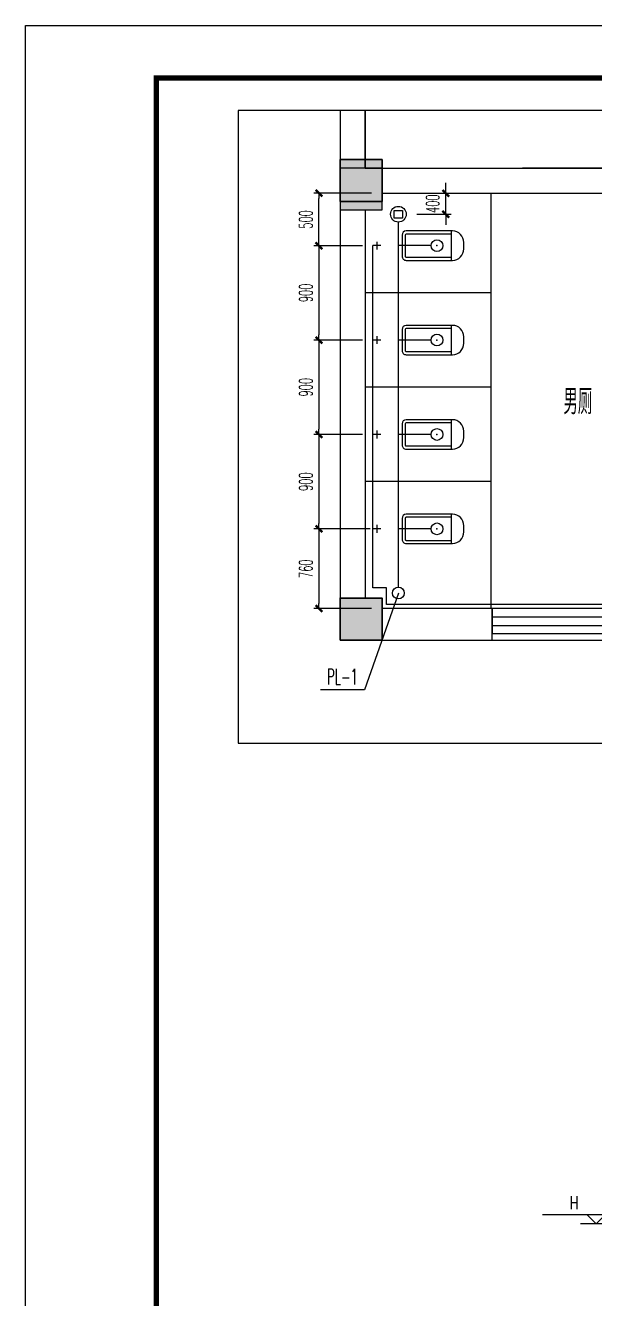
# Model space of a CAD drawing. Header units: inches. Extents: x -1293886 to -986005, y -15154 to 203628.
# Drawn here: x -1189750 to -1178887, y 82162 to 106437 of the extents above; entities that cross this region are included whole.
import ezdxf
from ezdxf.enums import TextEntityAlignment as Align

# ---------------------------------------------------------------- set-up
doc = ezdxf.new("R2010")
doc.units = ezdxf.units.IN
doc.header["$LTSCALE"] = 100
doc.header["$MEASUREMENT"] = 0
doc.linetypes.add('CONTINOUS', pattern=[0])
doc.layers.get('0').update_dxf_attribs({"color": 252})
doc.layers.add('COLU', color=2, linetype='Continuous', lineweight=30)
doc.layers.add('COLU-HATCH', color=7, linetype='Continuous', lineweight=25, true_color=0x5b5b5b)
doc.layers.add('nb-plugin', color=7, linetype='Continuous', true_color=0xffffff)
for name, color, linetype in [('PUB_HATCH', 8, 'Continuous'), ('TK', 142, 'Continuous'), ('W_DIM', 4, 'Continuous'), ('W_DIM_EV', 4, 'Continuous'), ('WCSB', 7, 'Continuous'), ('WP_G', 3, 'Continuous'), ('WP_G_PJ', 7, 'Continuous'), ('WP_P', 2, 'Continuous'), ('WP_P_LGBH', 4, 'Continuous'), ('WP_P_PJ', 7, 'Continuous'), ('WZ', 6, 'Continuous')]:
    doc.layers.add(name, color=color, linetype=linetype)
doc.styles.add('DXF', font='bzxw.shx', dxfattribs={"width": 0.7, "bigfont": 'bzhz.shx'})
doc.styles.add('HZ', font='SIMPLEX.SHX', dxfattribs={"width": 0.55, "bigfont": 'HZTXT.SHX'})
doc.styles.add('HZ2', font='ROMAND.SHX', dxfattribs={"width": 0.7, "bigfont": 'HZTXT.SHX'})
doc.styles.get("Standard").update_dxf_attribs({"font": 'txt.shx', "bigfont": 'bzhz.shx'})
doc.dimstyles.new('ISO-25$0', dxfattribs={"dimtxt": 150, "dimasz": 30, "dimexe": 0, "dimexo": 0, "dimgap": 50, "dimtad": 1, "dimdec": 0, "dimtxsty": 'Standard', "dimblk": 'ARCHTICK', "dimcen": 2.5, "dimdle": 20, "dimadec": 0, "dimazin": 0, "dimtfac": 1, "dimtdec": 0, "dimtmove": 0, "dimatfit": 3, "dimldrblk": 'ARCHTICK', "dimfxl": 0, "dimlwe": 25, "dimarcsym": 0})
doc.dimstyles.get("Standard").update_dxf_attribs({"dimtxt": 0.18, "dimasz": 0.18, "dimexe": 0.18, "dimexo": 0.0625, "dimgap": 0.09, "dimtad": 0, "dimtih": 1, "dimtoh": 1, "dimdec": 4, "dimzin": 0, "dimdsep": 46, "dimtxsty": 'Standard', "dimcen": 0.09, "dimadec": 0, "dimazin": 0, "dimtfac": 1, "dimtdec": 4, "dimtofl": 0, "dimtmove": 0, "dimatfit": 3, "dimfxl": 0, "dimtolj": 1, "dimtzin": 0, "dimarcsym": 0})

# ---------------------------------------------------------------- blocks, each defined once
blk = doc.blocks.new('$WC_9')
for p, q in [((30, 890), (-30, 890)), ((-140, 780), (-140, 340)), ((-140, 770), (140, 770)), ((-110, 770), (-110, 340)), ((110, 340), (110, 770)), ((140, 340), (140, 780)), ((-100, 330), (100, 330)), ((-100, 300), (100, 300))]:
    blk.add_line(p, q)
for centre, radius, start, end in [((-30, 780), 110, 90, 180), ((30, 780), 110, 0, 90), ((-100, 340), 40, 180, 270), ((-100, 340), 10, 180, 270), ((100, 340), 10, 270, 0), ((100, 340), 40, 270, 0)]:
    blk.add_arc(centre, radius, start, end)
at = {"style": 'HZ', "width": 0.7, "flags": 1}
for tag in ['UNIT', 'WHAT', 'SPEC']:
    blk.add_attdef(tag, (0, 0), '', height=0.001, dxfattribs=at)
blk = doc.blocks.new('_FZH')
blk.add_lwpolyline([(-0.5, -0.5), (0.5, -0.5), (0.5, 0.5), (-0.5, 0.5)], close=True)
at = {"layer": 'PUB_HATCH'}
blk.add_solid([(-0.5, -0.5), (0.5, -0.5), (-0.5, 0.5), (0.5, 0.5)], dxfattribs=at)
blk = doc.blocks.new('$TCHSYS$WIN2D')
for p, q in [((-0.5, 0.5), (0.5, 0.5)), ((-0.5, 0.5), (-0.5, -0.5)), ((0.5, 0.5), (0.5, -0.5)), ((0.5, 0.167), (-0.5, 0.167)), ((0.5, -0.167), (-0.5, -0.167)), ((-0.5, -0.5), (0.5, -0.5))]:
    blk.add_line(p, q)
blk = doc.blocks.new('$LIGUAN')
at = {"color": 0, "linetype": 'Continuous'}
blk.add_circle((0, 0), 0.5, dxfattribs=at)
at = {"color": 0, "flags": 1}
for tag in ['THICK', 'BG_D', 'BG_T']:
    blk.add_attdef(tag, (0, 0), '', height=0.0001, dxfattribs=at)
blk = doc.blocks.new('$PS010_0')
blk.add_point((0, 0))
blk = doc.blocks.new('$PS003_0')
blk.add_lwpolyline([(-0.274, 0.241), (0.272, 0.241), (0.272, -0.262), (-0.274, -0.262)], close=True)
blk.add_circle((0, 0), 0.5)
at = {"style": 'HZ', "width": 0.7, "flags": 1}
for tag, p in [('UNIT', (0, 0)), ('SPEC', (0, -0.002)), ('WHAT', (0, -0.003))]:
    blk.add_attdef(tag, p, '', height=0.001, dxfattribs=at)
blk = doc.blocks.new('$dimbk')
blk.add_line((0, 0), (-1, 0))
at = {"const_width": 0.45}
blk.add_lwpolyline([(-0.64, -0.64), (0.64, 0.64)], dxfattribs=at)
blk = doc.blocks.new('*D446')
at = {"layer": 'Defpoints', "color": 0}
for p in [(-1182481, 103238), (-1181726, 103238), (-1182481, 102838)]:
    blk.add_point(p, dxfattribs=at)
at = {"layer": 'W_DIM', "lineweight": -2}
for p, q in [((-1181726, 103338), (-1181726, 103438)), ((-1182281, 103238), (-1181626, 103238)), ((-1181726, 102838), (-1181726, 103238)), ((-1182281, 102838), (-1181626, 102838)), ((-1181726, 102738), (-1181726, 102638))]:
    blk.add_line(p, q, dxfattribs=at)
at = {"layer": 'W_DIM', "lineweight": -2, "xscale": 100, "yscale": 100, "zscale": 100}
for p, rotation in [((-1181726, 103238), 270), ((-1181726, 102838), 90)]:
    blk.add_blockref('$dimbk', p, dxfattribs=dict(at, rotation=rotation))
at = {"layer": 'W_DIM', "color": 0, "insert": (-1181977, 103038), "char_height": 251, "attachment_point": 5, "rotation": 90, "style": 'HZ'}
blk.add_mtext('\\A1;400', dxfattribs=at)
blk = doc.blocks.new('$GS015_0')
for p, q in [((-1, 0), (0, 0)), ((-0.5, -0.5), (-0.5, 0.5))]:
    blk.add_line(p, q)
at = {"style": 'HZ', "width": 0.7, "flags": 1}
for tag in ['UNIT', 'SPEC', 'WHAT']:
    blk.add_attdef(tag, (0, 0), '', height=0.001, dxfattribs=at)
blk = doc.blocks.new('*D447')
at = {"layer": 'Defpoints', "color": 0}
for p in [(-1184147, 103238), (-1182944, 103238), (-1183117, 102238)]:
    blk.add_point(p, dxfattribs=at)
at = {"layer": 'W_DIM', "lineweight": -2}
for p, q in [((-1183144, 103238), (-1184247, 103238)), ((-1184147, 102338), (-1184147, 103138)), ((-1183317, 102238), (-1184247, 102238))]:
    blk.add_line(p, q, dxfattribs=at)
at = {"layer": 'W_DIM', "lineweight": -2, "xscale": 100, "yscale": 100, "zscale": 100}
for p, rotation in [((-1184147, 103238), 90), ((-1184147, 102238), 270)]:
    blk.add_blockref('$dimbk', p, dxfattribs=dict(at, rotation=rotation))
at = {"layer": 'W_DIM', "color": 0, "insert": (-1184397, 102738), "char_height": 250, "attachment_point": 5, "rotation": 90, "style": 'HZ'}
blk.add_mtext('500', dxfattribs=at)
blk = doc.blocks.new('*D448')
at = {"layer": 'Defpoints', "color": 0}
for p in [(-1183117, 102238), (-1184147, 100438), (-1183117, 100438)]:
    blk.add_point(p, dxfattribs=at)
at = {"layer": 'W_DIM', "lineweight": -2}
for p, q in [((-1183317, 102238), (-1184247, 102238)), ((-1184147, 102138), (-1184147, 100538)), ((-1183317, 100438), (-1184247, 100438))]:
    blk.add_line(p, q, dxfattribs=at)
at = {"layer": 'W_DIM', "lineweight": -2, "xscale": 100, "yscale": 100, "zscale": 100}
for p, rotation in [((-1184147, 102238), 90), ((-1184147, 100438), 270)]:
    blk.add_blockref('$dimbk', p, dxfattribs=dict(at, rotation=rotation))
at = {"layer": 'W_DIM', "color": 0, "insert": (-1184397, 101338), "char_height": 250, "attachment_point": 5, "rotation": 90, "style": 'HZ'}
blk.add_mtext('900', dxfattribs=at)
blk = doc.blocks.new('*D449')
at = {"layer": 'Defpoints', "color": 0}
for p in [(-1183117, 100438), (-1184147, 98638), (-1183117, 98638)]:
    blk.add_point(p, dxfattribs=at)
at = {"layer": 'W_DIM', "lineweight": -2}
for p, q in [((-1183317, 100438), (-1184247, 100438)), ((-1184147, 100338), (-1184147, 98738)), ((-1183317, 98638), (-1184247, 98638))]:
    blk.add_line(p, q, dxfattribs=at)
at = {"layer": 'W_DIM', "lineweight": -2, "xscale": 100, "yscale": 100, "zscale": 100}
for p, rotation in [((-1184147, 100438), 90), ((-1184147, 98638), 270)]:
    blk.add_blockref('$dimbk', p, dxfattribs=dict(at, rotation=rotation))
at = {"layer": 'W_DIM', "color": 0, "insert": (-1184397, 99538), "char_height": 250, "attachment_point": 5, "rotation": 90, "style": 'HZ'}
blk.add_mtext('900', dxfattribs=at)
blk = doc.blocks.new('*D450')
at = {"layer": 'Defpoints', "color": 0}
for p in [(-1183117, 98638), (-1184147, 96838), (-1183117, 96838)]:
    blk.add_point(p, dxfattribs=at)
at = {"layer": 'W_DIM', "lineweight": -2}
for p, q in [((-1183317, 98638), (-1184247, 98638)), ((-1184147, 98538), (-1184147, 96938)), ((-1183317, 96838), (-1184247, 96838))]:
    blk.add_line(p, q, dxfattribs=at)
at = {"layer": 'W_DIM', "lineweight": -2, "xscale": 100, "yscale": 100, "zscale": 100}
for p, rotation in [((-1184147, 98638), 90), ((-1184147, 96838), 270)]:
    blk.add_blockref('$dimbk', p, dxfattribs=dict(at, rotation=rotation))
at = {"layer": 'W_DIM', "color": 0, "insert": (-1184397, 97738), "char_height": 250, "attachment_point": 5, "rotation": 90, "style": 'HZ'}
blk.add_mtext('900', dxfattribs=at)
blk = doc.blocks.new('*D451')
at = {"layer": 'Defpoints', "color": 0}
for p in [(-1182967, 96838, 1200), (-1184147, 95318), (-1182944, 95318)]:
    blk.add_point(p, dxfattribs=at)
at = {"layer": 'W_DIM', "lineweight": -2}
for p, q in [((-1183167, 96838), (-1184247, 96838)), ((-1184147, 96738), (-1184147, 95418)), ((-1183144, 95318), (-1184247, 95318))]:
    blk.add_line(p, q, dxfattribs=at)
at = {"layer": 'W_DIM', "lineweight": -2, "xscale": 100, "yscale": 100, "zscale": 100}
for p, rotation in [((-1184147, 96838), 90), ((-1184147, 95318), 270)]:
    blk.add_blockref('$dimbk', p, dxfattribs=dict(at, rotation=rotation))
at = {"layer": 'W_DIM', "color": 0, "insert": (-1184397, 96078), "char_height": 250, "attachment_point": 5, "rotation": 90, "style": 'HZ'}
blk.add_mtext('760', dxfattribs=at)
blk = doc.blocks.new('$BG_1')
blk.add_lwpolyline([(10.23, 1.77), (-1.77, 1.77), (0, 0), (1.77, 1.77)])
at = {"style": 'HZ', "width": 0.7}
blk.add_attdef('BG', text='', height=2.5, dxfattribs=at).set_placement((4.22, 2.77), align=Align.CENTER)
blk = doc.blocks.new('nb-594-420-1-100-fcad1de8-10a4-49cb-aec2-0e0b03f73acf')
at = {"layer": 'W_DIM', "color": 7, "true_color": 0xffffff}
blk.add_lwpolyline([(0, 0), (0, 42000), (59400, 42000), (59400, 0)], close=True, dxfattribs=at)

msp = doc.modelspace()

# ---------------------------------------------------------------- hatches: boundary and pattern name
at = {"layer": 'COLU-HATCH', "transparency": 33554687}
for points in [[(-1183743.6, 103078.5), (-1182943.6, 103078.5), (-1182943.6, 103878.5), (-1183743.6, 103878.5)], [(-1183743.6, 94718.5), (-1182943.6, 94718.5), (-1182943.6, 95518.5), (-1183743.6, 95518.5)]]:
    msp.add_hatch(color=256, dxfattribs=at).paths.add_polyline_path(points, flags=0)

# ---------------------------------------------------------------- linework, layer by layer
for p, q in [((-1183743.7, 104812.8), (-1183743.7, 94718.5)), ((-1183743.6, 104812.8), (-1183743.6, 103718.5)), ((-1183263.6, 104812.8), (-1183263.6, 103718.5)), ((-1183263.6, 103718.5), (-1183263.6, 104812.8)), ((-1183263.6, 103718.5), (-1180263.6, 103718.5)), ((-1182943.6, 103718.5), (-1176903.6, 103718.5)), ((-1177174.3, 103718.5), (-1180263.6, 103718.5)), ((-1182943.6, 103238.5), (-1177143.6, 103238.5)), ((-1183743.6, 102918.5), (-1183743.6, 94838.5)), ((-1183263.6, 102918.5), (-1183263.6, 95518.5)), ((-1180843.6, 95318.5), (-1182943.6, 95318.5)), ((-1180843.6, 94838.5), (-1180843.6, 95318.5)), ((-1183743.7, 94718.5), (-1165943.6, 94718.5)), ((-1183743.6, 94838.5), (-1183743.6, 94718.5)), ((-1183743.6, 94718.5), (-1183743.6, 94718.5)), ((-1182943.6, 94718.5), (-1180843.6, 94718.5)), ((-1180843.6, 94718.5), (-1180843.6, 94838.5))]:
    msp.add_line(p, q)
msp.add_lwpolyline([(-1185688.6, 104812.8), (-1185688.6, 92751), (-1164009.4, 92751), (-1164009.4, 104812.8)], close=True)
at = {"layer": 'COLU'}
for points in [[(-1183743.6, 103078.5), (-1182943.6, 103078.5), (-1182943.6, 103878.5), (-1183743.6, 103878.5)], [(-1183743.6, 94718.5), (-1182943.6, 94718.5), (-1182943.6, 95518.5), (-1183743.6, 95518.5)]]:
    msp.add_lwpolyline(points, close=True, dxfattribs=at)
at = {"layer": 'TK'}
msp.add_lwpolyline([(-1189749.6, 64437.1), (-1189749.6, 106437.1), (-1130349.6, 106437.1), (-1130349.6, 64437.1)], close=True, dxfattribs=at)
at = {"layer": 'TK', "const_width": 100}
msp.add_lwpolyline([(-1187249.6, 65437.1), (-1187249.6, 105437.1), (-1131349.6, 105437.1), (-1131349.6, 65437.1)], close=True, dxfattribs=at)
at = {"layer": 'W_DIM_EV'}
msp.add_line((-1178179.7, 83588.1), (-1179156.3, 83588.1), dxfattribs=at)
at = {"layer": 'WCSB'}
for p, q in [((-1180863.6, 103238.5), (-1180863.6, 95318.5)), ((-1180863.6, 101338.5), (-1183263.6, 101338.5)), ((-1180863.6, 99538.5), (-1183263.6, 99538.5)), ((-1180863.6, 97738.5), (-1183263.6, 97738.5))]:
    msp.add_line(p, q, dxfattribs=at)
at = {"layer": 'WP_G'}
for p, q in [((-1183116.5, 102238.5), (-1183116.5, 102238.5, 1200)), ((-1183116.5, 100438.5), (-1183116.5, 102238.5)), ((-1183116.5, 100438.5), (-1183116.5, 100438.5, 1200)), ((-1183116.5, 98638.5), (-1183116.5, 100438.5)), ((-1183116.5, 98638.5), (-1183116.5, 98638.5, 1200)), ((-1183116.5, 96838.5), (-1183116.5, 98638.5)), ((-1183116.5, 95716), (-1183116.5, 96838.5)), ((-1183116.5, 96838.5), (-1183116.5, 96838.5, 1200)), ((-1182860.8, 95716), (-1183116.5, 95716)), ((-1182860.8, 95396.9), (-1182860.8, 95716)), ((-1177046.7, 95396.9), (-1182860.8, 95396.9))]:
    msp.add_line(p, q, dxfattribs=at)
at = {"layer": 'WP_P'}
for p, q in [((-1182631.3, 102238.5), (-1182631.3, 102688.1)), ((-1182002.5, 102238.5), (-1182631.3, 102238.5)), ((-1182631.3, 100438.5), (-1182631.3, 102238.5)), ((-1182002.5, 100438.5), (-1182631.3, 100438.5)), ((-1182631.3, 98638.5), (-1182631.3, 100438.5)), ((-1182002.5, 98638.5), (-1182631.3, 98638.5)), ((-1182631.3, 96838.5), (-1182631.3, 98638.5)), ((-1182631.3, 95723.2), (-1182631.3, 96838.5)), ((-1182002.5, 96838.5), (-1182631.3, 96838.5))]:
    msp.add_line(p, q, dxfattribs=at)
at = {"layer": 'WP_P_LGBH'}
for p, q in [((-1182631.3, 95614.1), (-1183279.3, 93770.7)), ((-1183279.3, 93770.7), (-1184119.3, 93770.7))]:
    msp.add_line(p, q, dxfattribs=at)

# ---------------------------------------------------------------- block references
at = {"xscale": 800, "yscale": 800, "zscale": 800, "rotation": 270}
for p in [(-1183343.6, 103318.5), (-1183343.6, 95118.5)]:
    msp.add_blockref('_FZH', p, dxfattribs=at)
at = {"xscale": -2400, "yscale": 480, "zscale": -2400}
msp.add_blockref('$TCHSYS$WIN2D', (-1179643.6, 95078.5), dxfattribs=at)
at = {"layer": 'nb-plugin'}
msp.add_blockref('nb-594-420-1-100-fcad1de8-10a4-49cb-aec2-0e0b03f73acf', (-1189749.6, 64437.1), dxfattribs=at)
at = {"layer": 'W_DIM_EV'}
ref = msp.add_blockref('$BG_1', (-1178856.3, 83588.1), dxfattribs=dict(at, xscale=-100, yscale=100, zscale=100))
ref.add_attrib('BG', 'H', dxfattribs={"layer": '0', "height": 250, "style": 'HZ', "width": 0.7}).set_placement((-1179278.5, 83864.9), align=Align.CENTER)
at = {"layer": 'WCSB', "xscale": 2, "yscale": 2, "zscale": 2, "rotation": 270}
for p in [(-1183160.9, 102238.5), (-1183160.9, 100438.5), (-1183160.9, 98638.5), (-1183160.9, 96838.5)]:
    msp.add_blockref('$WC_9', p, dxfattribs=at)
at = {"layer": 'WP_G_PJ', "xscale": 150, "yscale": 150, "zscale": 150}
for p, rotation in [((-1183116.5, 102238.5, 1200), 179.9999999999999), ((-1183116.5, 100438.5, 1200), 180.0000000000001), ((-1183116.5, 98638.5, 1200), 180.0000000000002), ((-1183116.5, 96838.5, 1200), 180)]:
    msp.add_blockref('$GS015_0', p, dxfattribs=dict(at, rotation=rotation))
at = {"layer": 'WP_P', "linetype": 'CONTINOUS', "xscale": 225, "yscale": 225, "zscale": 225}
for p in [(-1181894.5, 102238.5), (-1181894.5, 100438.5), (-1181894.5, 98638.5), (-1181894.5, 96838.5), (-1182631.3, 95614.1)]:
    msp.add_blockref('$LIGUAN', p, dxfattribs=at)
at = {"layer": 'WP_P_PJ', "xscale": 300, "yscale": 300, "zscale": 300}
msp.add_blockref('$PS003_0', (-1182631.3, 102838.1), dxfattribs=at)
at = {"layer": 'WP_P_PJ'}
for p in [(-1181894.5, 102238.5), (-1181894.5, 100438.5), (-1181894.5, 98638.5), (-1181894.5, 96838.5)]:
    msp.add_blockref('$PS010_0', p, dxfattribs=at)

# ---------------------------------------------------------------- texts
at = {"layer": 'WP_P_LGBH', "style": 'HZ2', "width": 0.55}
msp.add_text('PL-1', height=300, dxfattribs=at).set_placement((-1183699.3, 93870.7), align=Align.CENTER)
at = {"layer": 'WZ', "color": 1, "style": 'DXF', "width": 0.6}
msp.add_text('男厕', height=480, dxfattribs=at).set_placement((-1179479.7, 99022.3))

# ---------------------------------------------------------------- dimensions: what is measured, and where the dimension line sits
at = {"layer": 'W_DIM'}
dim = msp.add_aligned_dim(p1=(-1182481.3, 102838.1), p2=(-1182481.3, 103238.5), distance=-754.9, dimstyle='Standard', override={"dimscale": 100, "dimtxt": 2.51, "dimasz": 1, "dimexe": 1, "dimexo": 2, "dimgap": 1.25, "dimtad": 1, "dimtih": 0, "dimtoh": 0, "dimdec": 0, "dimtxsty": 'HZ', "dimblk": '$dimbk', "dimcen": 2, "dimclrd": 256, "dimclre": 256, "dimadec": 2, "dimtdec": 0, "dimtix": 1, "dimtofl": 1, "dimtmove": 2}, dxfattribs=at)
dim.commit()
dim.dimension.update_dxf_attribs({"geometry": '*D446', "text_midpoint": (-1181976.9, 103038.3)})
for base, p1, p2, picture, middle in [((-1184146.7, 103238.5), (-1183116.5, 102238.5), (-1182943.6, 103238.5), '*D447', (-1184396.7, 102738.5)), ((-1184146.7, 100438.5), (-1183116.5, 102238.5), (-1183116.5, 100438.5), '*D448', (-1184396.7, 101338.5)), ((-1184146.7, 98638.5), (-1183116.5, 100438.5), (-1183116.5, 98638.5), '*D449', (-1184396.7, 99538.5)), ((-1184146.7, 96838.5), (-1183116.5, 98638.5), (-1183116.5, 96838.5), '*D450', (-1184396.7, 97738.5)), ((-1184146.7, 95318.5), (-1182966.5, 96838.5, 1200), (-1182943.6, 95318.5), '*D451', (-1184396.7, 96078.5))]:
    dim = msp.add_linear_dim(base=base, p1=p1, p2=p2, angle=90, dimstyle='ISO-25$0', override={"dimscale": 100, "dimtxt": 2.5, "dimasz": 1, "dimexe": 1, "dimexo": 2, "dimgap": 1.25, "dimlfac": 0.5, "dimzin": 0, "dimdsep": 46, "dimtxsty": 'HZ', "dimblk": '$dimbk', "dimcen": 2, "dimdle": 0, "dimclrd": 256, "dimclre": 256, "dimadec": 2, "dimtix": 1, "dimtmove": 2, "dimlwe": 65534}, dxfattribs=at)
    dim.commit()
    dim.dimension.update_dxf_attribs({"geometry": picture, "text_midpoint": middle})

doc.saveas('drawing.dxf')
